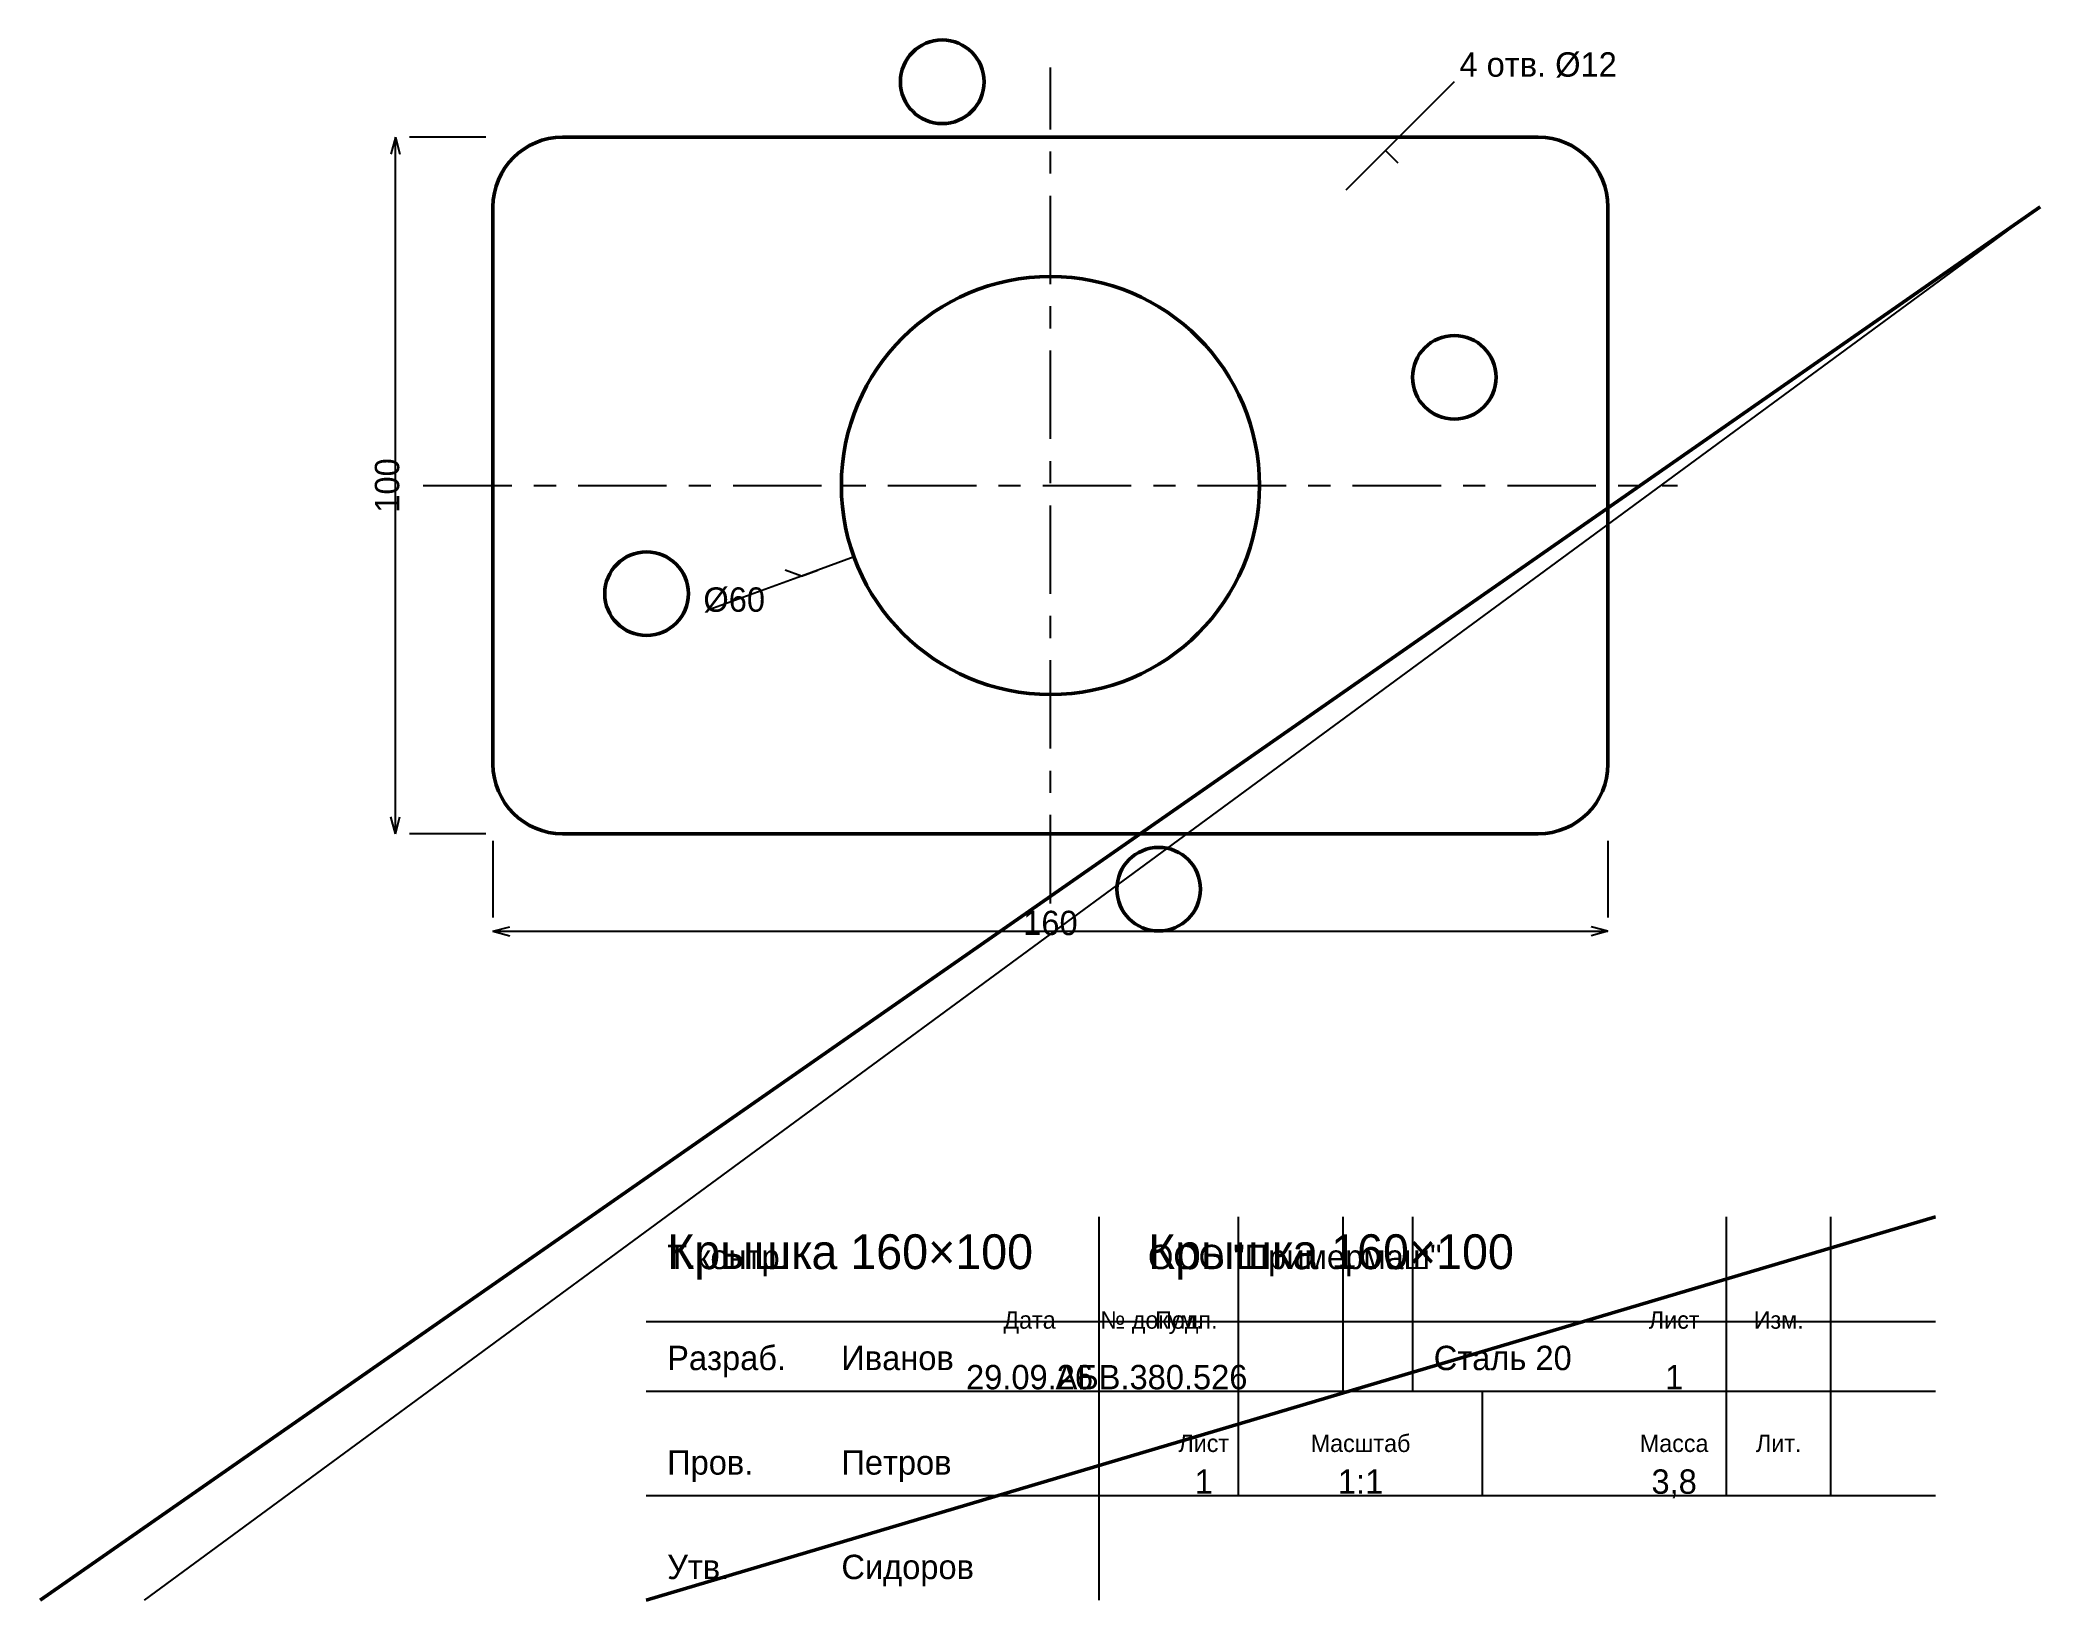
# Model space of a CAD drawing. Header units: millimetres. Extents: x 5 to 292, y 5 to 229.
import ezdxf
from ezdxf.enums import TextEntityAlignment as Align

# ---------------------------------------------------------------- set-up
doc = ezdxf.new("R2010")
doc.units = ezdxf.units.MM
doc.linetypes.add('CENTER', pattern=[22.225, 12.7, -3.175, 3.175, -3.175])
for name, color, linetype, lineweight in [('AXIS', 7, 'CENTER', 25), ('DIMS', 7, 'CONTINUOUS', 25), ('MAIN', 7, 'CONTINUOUS', 50), ('TEXT', 7, 'CONTINUOUS', 25), ('THIN', 7, 'CONTINUOUS', 25)]:
    doc.layers.add(name, color=color, linetype=linetype, lineweight=lineweight)

msp = doc.modelspace()

# ---------------------------------------------------------------- linework, layer by layer
at = {"layer": 'AXIS', "linetype": 'CENTER', "lineweight": 25}
for p, q in [((150, 105), (150, 225)), ((60, 165), (240, 165))]:
    msp.add_line(p, q, dxfattribs=at)
at = {"layer": 'DIMS', "linetype": 'CONTINUOUS', "lineweight": 25}
for p, q in [((198.083, 213.083), (207.983, 222.983)), ((56, 215), (55.353, 212.585)), ((56, 115), (56, 215)), ((56, 215), (56.647, 212.585)), ((69, 215), (58, 215)), ((192.426, 207.426), (198.083, 213.083)), ((198.083, 213.083), (196.315, 211.315)), ((198.083, 213.083), (199.851, 211.315)), ((114.292, 152.003), (111.942, 152.858)), ((121.809, 154.739), (114.292, 152.003)), ((114.292, 152.003), (116.641, 152.858)), ((114.292, 152.003), (101.136, 147.215)), ((56, 115), (55.353, 117.415)), ((56, 115), (56.647, 117.415)), ((69, 115), (58, 115)), ((70, 114), (70, 103)), ((230, 114), (230, 103)), ((70, 101), (72.415, 101.647)), ((70, 101), (230, 101)), ((70, 101), (72.415, 100.353)), ((230, 101), (227.585, 101.647)), ((230, 101), (227.585, 100.353))]:
    msp.add_line(p, q, dxfattribs=at)
at = {"layer": 'MAIN', "linetype": 'CONTINUOUS', "lineweight": 50}
for p, q in [((80, 215), (220, 215)), ((5, 5), (292, 205)), ((70, 125), (70, 205)), ((230, 125), (230, 205)), ((80, 115), (220, 115)), ((92, 5), (277, 60))]:
    msp.add_line(p, q, dxfattribs=at)
for centre, radius in [((134.471, 222.956), 6), ((150, 165), 30), ((207.956, 180.529), 6), ((92.044, 149.471), 6), ((165.529, 107.044), 6)]:
    msp.add_circle(centre, radius, dxfattribs=at)
for centre, start, end in [((80, 205), 90, 180), ((220, 205), 0, 90), ((80, 125), 180, 270), ((220, 125), 270, 360)]:
    msp.add_arc(centre, 10, start, end, dxfattribs=at)
at = {"layer": 'THIN', "linetype": 'CONTINUOUS', "lineweight": 25}
for p, q in [((20, 5), (292, 205)), ((157, 5), (157, 60)), ((177, 35), (177, 60)), ((192, 35), (192, 60)), ((202, 35), (202, 60)), ((247, 35), (247, 60)), ((262, 35), (262, 60)), ((92, 45), (277, 45)), ((92, 35), (277, 35)), ((177, 20), (177, 35)), ((212, 20), (212, 35)), ((247, 20), (247, 35)), ((262, 20), (262, 35)), ((92, 20), (277, 20))]:
    msp.add_line(p, q, dxfattribs=at)

# ---------------------------------------------------------------- texts
at = {"layer": 'DIMS', "linetype": 'CONTINUOUS', "lineweight": 25}
for s, p in [('4 отв. %%c12', (208.69, 223.69)), ('%%c60', (100.196, 146.873))]:
    msp.add_text(s, height=3.5, dxfattribs=at).set_placement(p)
msp.add_text('100', height=3.5, rotation=90, dxfattribs=at).set_placement((54.8, 165), align=Align.MIDDLE_CENTER)
msp.add_text('160', height=3.5, dxfattribs=at).set_placement((150, 102.2), align=Align.MIDDLE_CENTER)
at = {"layer": 'TEXT', "linetype": 'CONTINUOUS', "lineweight": 25}
for s, height, p in [('Крышка 160×100', 5, (95, 52.5)), ('Крышка 160×100', 5, (164, 52.5)), ('Т.контр.', 3.5, (95, 52.5)), ('ООО "Примермаш"', 3.5, (164, 52.5)), ('Разраб.', 3.5, (95, 38)), ('Иванов', 3.5, (120, 38)), ('Сталь 20', 3.5, (205, 38)), ('Пров.', 3.5, (95, 23)), ('Петров', 3.5, (120, 23)), ('Утв.', 3.5, (95, 8)), ('Сидоров', 3.5, (120, 8))]:
    msp.add_text(s, height=height, dxfattribs=at).set_placement(p)
for s, height, p in [('Дата', 2.5, (147, 45.2)), ('№ докум.', 2.5, (164.5, 45.2)), ('Подп.', 2.5, (169.5, 45.2)), ('Лист', 2.5, (239.5, 45.2)), ('Изм.', 2.5, (254.5, 45.2)), ('29.09.26', 3.5, (147, 37)), ('АБВ.380.526', 3.5, (164.5, 37)), ('1', 3.5, (239.5, 37)), ('Лист', 2.5, (172, 27.5)), ('Масштаб', 2.5, (194.5, 27.5)), ('Масса', 2.5, (239.5, 27.5)), ('Лит.', 2.5, (254.5, 27.5)), ('1', 3.5, (172, 22)), ('1:1', 3.5, (194.5, 22)), ('3,8', 3.5, (239.5, 22))]:
    msp.add_text(s, height=height, dxfattribs=at).set_placement(p, align=Align.MIDDLE_CENTER)

doc.saveas('drawing.dxf')
